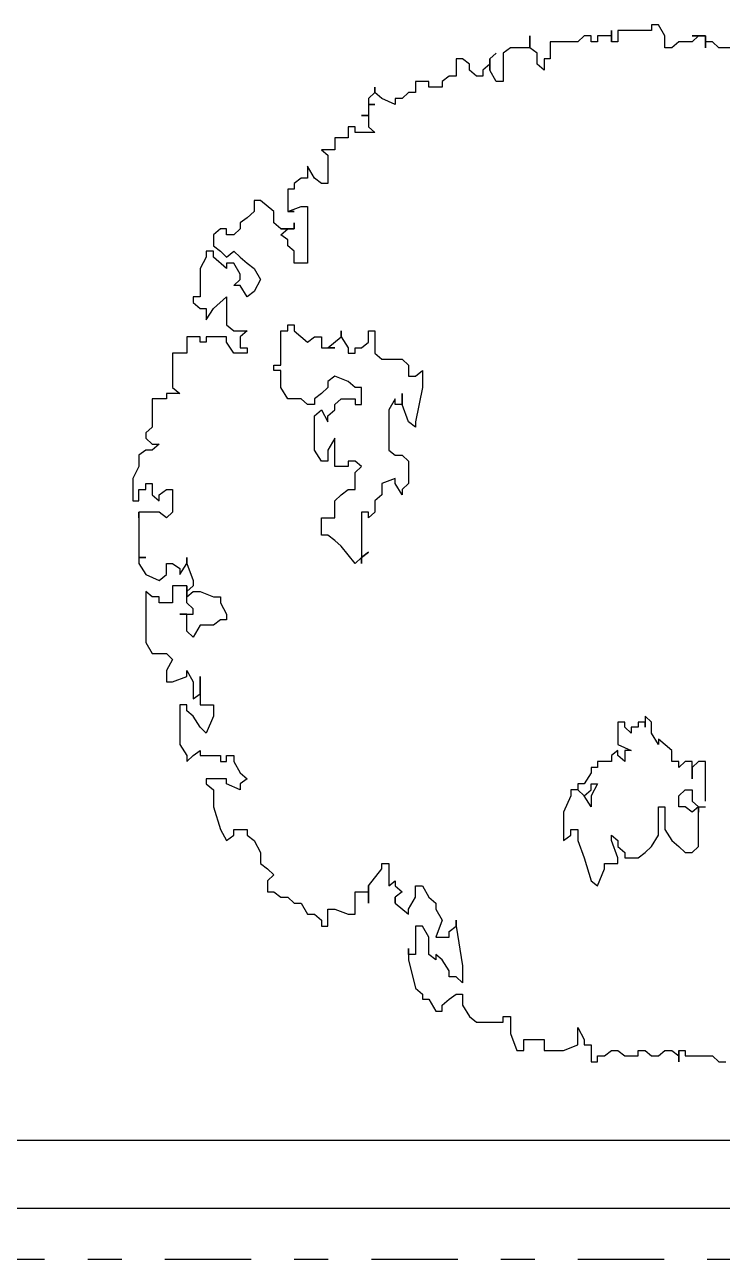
# Model space of a CAD drawing. Extents: x -30 to 1202, y 231 to 898.
# Drawn here: x 121.745 to 123.799, y 268.582 to 272.215 of the extents above; entities that cross this region are included whole.
import ezdxf

# ---------------------------------------------------------------- set-up
doc = ezdxf.new("R2010")
doc.units = 0
doc.header["$LTSCALE"] = 0.04
doc.linetypes.add('DASHDOT2', pattern=[12.7, 6.35, -3.175, 0, -3.175])
doc.layers.get('0').update_dxf_attribs({"linetype": 'CONTINUOUS'})
for name, color, linetype in [('CONTORXXNP----00', 255, 'CONTINUOUS'), ('LIMITES', 2, 'DASHDOT2'), ('PISO', 1, 'CONTINUOUS'), ('VISTA', 2, 'CONTINUOUS')]:
    doc.layers.add(name, color=color, linetype=linetype)
doc.styles.get("Standard").update_dxf_attribs({"font": 'romans.shx'})

# ---------------------------------------------------------------- blocks, each defined once
blk = doc.blocks.new('ARB3')
at = {"color": 0}
for p, q in [((-0.4754, 0.0676), (-0.4754, 0.0546)), ((0.5193, 0.0546), (0.5193, 0.0615)), ((-0.4754, 0.0546), (-0.4812, 0.0484)), ((0.5135, 0.0484), (0.5193, 0.0546)), ((-0.4754, 0.0415), (-0.487, 0.0415)), ((-0.487, 0.0415), (-0.487, 0.0284)), ((-0.4812, 0.0484), (-0.4812, 0.0415)), ((-0.4812, 0.0415), (-0.4754, 0.0415)), ((0.2635, 0.0415), (0.2248, 0.0415)), ((0.2248, 0.0415), (0.2248, 0.0346)), ((0.2693, 0.0346), (0.2693, 0.0415)), ((0.5135, 0.0215), (0.5135, 0.0484)), ((-0.487, 0.0284), (-0.487, 0.0346)), ((-0.487, 0.0346), (-0.4812, 0.0284)), ((-0.4812, 0.0284), (-0.4812, 0.0153)), ((0.2248, 0.0346), (0.2306, 0.0284)), ((0.2416, 0.0284), (0.2248, 0.0284)), ((0.2248, 0.0284), (0.2248, 0.0215)), ((0.2306, 0.0284), (0.2416, 0.0284)), ((0.2525, 0.0215), (0.2525, 0.0284)), ((0.2525, 0.0284), (0.2635, 0.0284)), ((0.2635, 0.0284), (0.2693, 0.0346)), ((0.3081, 0.0346), (0.2693, 0.0346)), ((0.2693, 0.0346), (0.2745, 0.0284)), ((0.2693, 0.0346), (0.2745, 0.0346)), ((0.2745, 0.0346), (0.2693, 0.0346)), ((0.2745, 0.0284), (0.2693, 0.0215)), ((0.3139, 0.0284), (0.3081, 0.0346)), ((0.3139, 0.0215), (0.3139, 0.0284)), ((-0.4812, 0.0153), (-0.4754, 0.0084)), ((0.2248, 0.0215), (0.2306, 0.0153)), ((0.2306, 0.0153), (0.2248, 0.0153)), ((0.2248, 0.0153), (0.2248, 0.0084)), ((0.2584, 0.0153), (0.2525, 0.0215)), ((0.2693, 0.0153), (0.2584, 0.0153)), ((0.2693, 0.0215), (0.2693, 0.0153)), ((0.3023, 0.0084), (0.3081, 0.0153)), ((0.3081, 0.0153), (0.3139, 0.0215)), ((0.5083, 0.0153), (0.5083, 0.0215)), ((0.5083, 0.0215), (0.5135, 0.0215)), ((0.5083, 0.0084), (0.5135, 0.0153)), ((0.5193, 0.0153), (0.5083, 0.0153)), ((0.5135, 0.0153), (0.5193, 0.0153)), ((-0.487, 0.0015), (-0.498, -0.0047)), ((-0.4754, 0.0015), (-0.487, 0.0015)), ((-0.4754, 0.0084), (-0.4754, 0.0015)), ((0.2138, 0.0084), (0.2028, -0.0047)), ((0.2248, 0.0084), (0.2138, 0.0084)), ((0.2693, -0.0047), (0.2693, 0.0015)), ((0.2693, 0.0015), (0.2913, 0.0015)), ((0.2913, 0.0015), (0.3023, 0.0084)), ((0.5083, 0.0015), (0.5083, 0.0084)), ((0.5135, -0.0047), (0.5083, 0.0015)), ((0.186, -0.0116), (0.1802, -0.0177)), ((0.197, -0.0116), (0.186, -0.0116)), ((0.208, -0.0047), (0.197, -0.0116)), ((0.2028, -0.0047), (0.208, -0.0047)), ((0.2971, -0.0047), (0.2693, -0.0047)), ((0.3081, -0.0116), (0.2971, -0.0047)), ((0.3139, -0.0177), (0.3081, -0.0116)), ((0.5083, -0.0177), (0.5135, -0.0116)), ((0.5135, -0.0116), (0.5135, -0.0047)), ((0.1802, -0.0177), (0.1912, -0.0177)), ((0.1912, -0.0177), (0.186, -0.0177)), ((0.186, -0.0177), (0.186, -0.0247)), ((0.3191, -0.0247), (0.3139, -0.0177)), ((0.5083, -0.0247), (0.5083, -0.0177)), ((0.186, -0.0247), (0.1912, -0.0247)), ((0.1912, -0.0247), (0.1912, -0.0316)), ((0.1912, -0.0316), (0.197, -0.0316)), ((0.197, -0.0316), (0.1912, -0.0377)), ((0.208, -0.0446), (0.2138, -0.0316)), ((0.2138, -0.0316), (0.2138, -0.0377)), ((0.3191, -0.0377), (0.3191, -0.0247)), ((0.5135, -0.0247), (0.5083, -0.0247)), ((0.5135, -0.0377), (0.5135, -0.0247)), ((-0.4922, -0.0446), (-0.4812, -0.0446)), ((-0.4812, -0.0446), (-0.4812, -0.0508)), ((0.1912, -0.0377), (0.186, -0.0377)), ((0.186, -0.0377), (0.186, -0.0446)), ((0.186, -0.0446), (0.208, -0.0446)), ((0.2138, -0.0377), (0.2248, -0.0377)), ((0.219, -0.0446), (0.2138, -0.0446)), ((0.2138, -0.0446), (0.219, -0.0508)), ((0.2248, -0.0377), (0.219, -0.0446)), ((0.2971, -0.0508), (0.3023, -0.0446)), ((0.3191, -0.0446), (0.3023, -0.0508)), ((0.3023, -0.0446), (0.3081, -0.0446)), ((0.3081, -0.0446), (0.3139, -0.0377)), ((0.3139, -0.0377), (0.3191, -0.0377)), ((0.3249, -0.0446), (0.3191, -0.0446)), ((0.3249, -0.0577), (0.3249, -0.0446)), ((0.5083, -0.0446), (0.5135, -0.0377)), ((0.5083, -0.0508), (0.5083, -0.0446)), ((-0.4812, -0.0508), (-0.4922, -0.0508)), ((-0.4922, -0.0508), (-0.487, -0.0508)), ((-0.487, -0.0508), (-0.487, -0.0646)), ((0.219, -0.0508), (0.2248, -0.0508)), ((0.2248, -0.0508), (0.2248, -0.0646)), ((0.3023, -0.0508), (0.2971, -0.0508)), ((0.3301, -0.0577), (0.3249, -0.0577)), ((0.3468, -0.0646), (0.3301, -0.0577)), ((0.5135, -0.0577), (0.5083, -0.0508)), ((0.5135, -0.0646), (0.5135, -0.0577)), ((-0.487, -0.0646), (-0.4812, -0.0646)), ((-0.4812, -0.0708), (-0.487, -0.0708)), ((-0.487, -0.0708), (-0.487, -0.0777)), ((-0.4812, -0.0646), (-0.4812, -0.0708)), ((0.2248, -0.0646), (0.2306, -0.0646)), ((0.2306, -0.0646), (0.2306, -0.0708)), ((0.2306, -0.0708), (0.2358, -0.0708)), ((0.2358, -0.0708), (0.2467, -0.0777)), ((0.2467, -0.0708), (0.2467, -0.0646)), ((0.2467, -0.0646), (0.2584, -0.0708)), ((0.2525, -0.0708), (0.2467, -0.0708)), ((0.2584, -0.0777), (0.2525, -0.0708)), ((0.2584, -0.0708), (0.2693, -0.0708)), ((0.2693, -0.0708), (0.2584, -0.0777)), ((0.3191, -0.0777), (0.3417, -0.0708)), ((0.3417, -0.0708), (0.3468, -0.0646)), ((0.5025, -0.0777), (0.5025, -0.0708)), ((0.5025, -0.0708), (0.5193, -0.0708)), ((0.5193, -0.0646), (0.5135, -0.0646)), ((0.5193, -0.0708), (0.5193, -0.0646)), ((-0.487, -0.0777), (-0.4812, -0.0839)), ((-0.4812, -0.0839), (-0.4812, -0.1108)), ((0.2467, -0.0777), (0.2467, -0.0839)), ((0.2467, -0.0839), (0.2525, -0.0839)), ((0.2525, -0.0839), (0.2584, -0.0777)), ((0.2584, -0.0777), (0.2525, -0.0839)), ((0.2525, -0.0839), (0.2525, -0.0908)), ((0.2913, -0.0908), (0.2913, -0.0839)), ((0.2913, -0.0839), (0.3023, -0.0839)), ((0.3023, -0.0839), (0.3191, -0.0777)), ((0.4857, -0.0839), (0.4973, -0.0777)), ((0.5025, -0.0839), (0.4857, -0.0839)), ((0.4973, -0.0777), (0.5025, -0.0777)), ((0.5083, -0.0977), (0.5025, -0.0839)), ((0.2525, -0.0908), (0.2584, -0.0908)), ((0.2584, -0.0908), (0.2745, -0.0977)), ((0.2971, -0.0908), (0.2913, -0.0908)), ((0.3023, -0.0977), (0.2971, -0.0908)), ((0.2745, -0.0977), (0.3023, -0.0977)), ((0.5083, -0.1169), (0.5083, -0.0977)), ((-0.4812, -0.1108), (-0.4644, -0.1108)), ((-0.4644, -0.1108), (-0.4644, -0.1169)), ((-0.4644, -0.1169), (-0.4534, -0.1169)), ((-0.4534, -0.1169), (-0.4592, -0.1238)), ((0.4973, -0.1369), (0.4973, -0.1169)), ((0.4973, -0.1169), (0.5083, -0.1169)), ((-0.4754, -0.1308), (-0.487, -0.1308)), ((-0.487, -0.1308), (-0.4754, -0.1308)), ((-0.4702, -0.1238), (-0.4754, -0.1308)), ((-0.4754, -0.1308), (-0.4754, -0.15)), ((-0.4592, -0.1238), (-0.4702, -0.1238)), ((0.4915, -0.15), (0.5083, -0.1438)), ((0.5083, -0.1369), (0.4973, -0.1369)), ((0.5083, -0.1438), (0.5083, -0.1369)), ((-0.4754, -0.15), (-0.4702, -0.1569)), ((-0.4702, -0.1569), (-0.4424, -0.1569)), ((-0.4424, -0.1569), (-0.4424, -0.1638)), ((0.4747, -0.1569), (0.4747, -0.15)), ((0.4747, -0.15), (0.4915, -0.15)), ((0.4805, -0.1569), (0.4747, -0.1569)), ((0.4805, -0.1831), (0.4805, -0.1569)), ((-0.4644, -0.17), (-0.4702, -0.1638)), ((-0.4702, -0.1638), (-0.4644, -0.17)), ((-0.4424, -0.1638), (-0.4534, -0.17)), ((-0.4534, -0.17), (-0.4644, -0.17)), ((-0.4644, -0.17), (-0.4592, -0.17)), ((-0.4592, -0.17), (-0.4534, -0.1769)), ((-0.4534, -0.1769), (-0.4476, -0.1769)), ((-0.4476, -0.1769), (-0.4476, -0.1831)), ((-0.4592, -0.19), (-0.4644, -0.1969)), ((-0.4534, -0.19), (-0.4592, -0.19)), ((-0.4476, -0.1831), (-0.4534, -0.19)), ((0.4638, -0.1969), (0.4747, -0.19)), ((0.4747, -0.19), (0.4805, -0.1831)), ((-0.4644, -0.1969), (-0.4644, -0.2031)), ((-0.4644, -0.2031), (-0.4476, -0.2031)), ((-0.4476, -0.2031), (-0.4476, -0.21)), ((0.3862, -0.2031), (0.3804, -0.2031)), ((0.3804, -0.2031), (0.3862, -0.2031)), ((0.3862, -0.2031), (0.425, -0.1969)), ((0.3914, -0.21), (0.3862, -0.2031)), ((0.425, -0.1969), (0.4418, -0.1969)), ((0.4418, -0.1969), (0.436, -0.2031)), ((0.436, -0.2031), (0.436, -0.21)), ((0.4528, -0.2031), (0.4528, -0.1969)), ((0.4528, -0.1969), (0.4638, -0.1969)), ((0.4579, -0.21), (0.4528, -0.2031)), ((-0.4476, -0.21), (-0.4424, -0.2169)), ((-0.4424, -0.2169), (-0.4366, -0.2169)), ((-0.4366, -0.2169), (-0.4366, -0.23)), ((0.3695, -0.223), (0.3804, -0.2169)), ((0.3804, -0.2169), (0.3972, -0.223)), ((0.3972, -0.21), (0.3914, -0.21)), ((0.3972, -0.223), (0.3972, -0.21)), ((0.4192, -0.2169), (0.414, -0.223)), ((0.4302, -0.21), (0.4192, -0.2169)), ((0.436, -0.21), (0.4302, -0.21)), ((0.4638, -0.2169), (0.4579, -0.21)), ((0.4696, -0.2169), (0.4638, -0.2169)), ((0.4696, -0.223), (0.4696, -0.2169)), ((-0.4366, -0.23), (-0.4424, -0.23)), ((-0.4424, -0.23), (-0.4424, -0.243)), ((0.3468, -0.2361), (0.3578, -0.23)), ((0.3578, -0.23), (0.3636, -0.223)), ((0.3636, -0.223), (0.3695, -0.223)), ((0.3972, -0.23), (0.3862, -0.2361)), ((0.414, -0.23), (0.3972, -0.23)), ((0.414, -0.223), (0.4192, -0.223)), ((0.4192, -0.223), (0.414, -0.23)), ((0.4579, -0.23), (0.4696, -0.223)), ((0.4579, -0.2361), (0.4579, -0.23)), ((-0.1531, -0.243), (-0.1589, -0.2361)), ((-0.1589, -0.2361), (-0.1421, -0.2361)), ((-0.1421, -0.2361), (-0.1085, -0.243)), ((0.3468, -0.243), (0.3468, -0.2361)), ((0.3862, -0.2361), (0.3862, -0.243)), ((0.447, -0.243), (0.4528, -0.2361)), ((0.4528, -0.2361), (0.4579, -0.2361)), ((-0.4424, -0.243), (-0.4315, -0.243)), ((-0.4315, -0.243), (-0.4315, -0.25)), ((-0.4315, -0.25), (-0.4256, -0.2561)), ((-0.1699, -0.2561), (-0.1641, -0.25)), ((-0.1641, -0.25), (-0.1531, -0.25)), ((-0.1531, -0.25), (-0.1531, -0.243)), ((-0.1085, -0.25), (-0.1253, -0.2561)), ((-0.1085, -0.243), (-0.1033, -0.243)), ((-0.1033, -0.243), (-0.1085, -0.25)), ((-0.0756, -0.2561), (-0.0698, -0.25)), ((-0.0698, -0.25), (-0.0478, -0.25)), ((-0.0478, -0.25), (-0.042, -0.2561)), ((0.3578, -0.243), (0.3468, -0.243)), ((0.3695, -0.25), (0.3578, -0.243)), ((0.3636, -0.263), (0.3746, -0.25)), ((0.3746, -0.25), (0.3695, -0.25)), ((0.3862, -0.243), (0.414, -0.243)), ((0.414, -0.25), (0.4082, -0.25)), ((0.4082, -0.25), (0.4192, -0.25)), ((0.414, -0.243), (0.414, -0.25)), ((0.4192, -0.25), (0.447, -0.243)), ((-0.4256, -0.2561), (-0.4256, -0.263)), ((-0.4256, -0.263), (-0.4198, -0.263)), ((-0.4198, -0.263), (-0.4256, -0.2761)), ((-0.1699, -0.2761), (-0.1699, -0.2561)), ((-0.1253, -0.2561), (-0.1363, -0.2561)), ((-0.1363, -0.2561), (-0.1253, -0.2561)), ((-0.1253, -0.263), (-0.1311, -0.263)), ((-0.1311, -0.263), (-0.1201, -0.2692)), ((-0.1253, -0.2561), (-0.1253, -0.263)), ((-0.0807, -0.2692), (-0.0756, -0.263)), ((-0.0756, -0.263), (-0.0756, -0.2561)), ((-0.0478, -0.263), (-0.053, -0.263)), ((-0.053, -0.263), (-0.0478, -0.2761)), ((-0.0368, -0.2561), (-0.0478, -0.263)), ((-0.042, -0.2561), (-0.0368, -0.2561)), ((0.3468, -0.2692), (0.3417, -0.263)), ((0.3417, -0.263), (0.3468, -0.263)), ((0.3468, -0.263), (0.3527, -0.2561)), ((0.3527, -0.2561), (0.3578, -0.263)), ((0.3578, -0.263), (0.3636, -0.263)), ((0.3636, -0.263), (0.3578, -0.263)), ((0.3578, -0.263), (0.3636, -0.263)), ((-0.4256, -0.2761), (-0.4315, -0.283)), ((-0.1757, -0.283), (-0.1699, -0.2761)), ((-0.1201, -0.2692), (-0.0807, -0.2692)), ((-0.0478, -0.2761), (-0.0368, -0.2761)), ((-0.0368, -0.2761), (-0.031, -0.283)), ((0.3249, -0.2761), (0.3249, -0.2692)), ((0.3249, -0.2692), (0.3468, -0.2692)), ((0.3301, -0.2761), (0.3249, -0.2761)), ((0.3468, -0.2892), (0.3301, -0.2761)), ((-0.4315, -0.283), (-0.4366, -0.283)), ((-0.4366, -0.283), (-0.4315, -0.283)), ((-0.4315, -0.283), (-0.4256, -0.2892)), ((-0.4256, -0.2892), (-0.4198, -0.2892)), ((-0.4198, -0.2892), (-0.4198, -0.283)), ((-0.4198, -0.283), (-0.4198, -0.2892)), ((-0.4198, -0.2892), (-0.4089, -0.2892)), ((-0.4089, -0.2892), (-0.4089, -0.2961)), ((-0.4089, -0.2961), (-0.4089, -0.2892)), ((-0.4089, -0.2892), (-0.3979, -0.2892)), ((-0.3979, -0.2892), (-0.3921, -0.283)), ((-0.3921, -0.283), (-0.3921, -0.3022)), ((-0.1976, -0.2892), (-0.1976, -0.283)), ((-0.1976, -0.283), (-0.1757, -0.283)), ((-0.1867, -0.2892), (-0.1976, -0.2892)), ((-0.1809, -0.2961), (-0.1867, -0.2892)), ((-0.031, -0.283), (-0.02, -0.283)), ((-0.02, -0.283), (-0.0142, -0.2892)), ((-0.0142, -0.2892), (-0.02, -0.2892)), ((-0.02, -0.2892), (-0.02, -0.2961)), ((0.0245, -0.2961), (0.0194, -0.2892)), ((0.0194, -0.2892), (0.0245, -0.2961)), ((0.3636, -0.2892), (0.3468, -0.2892)), ((0.3527, -0.3022), (0.3527, -0.2892)), ((0.3527, -0.2892), (0.3636, -0.2892)), ((-0.3921, -0.3022), (-0.3979, -0.3022)), ((-0.3979, -0.3022), (-0.3979, -0.3092)), ((-0.1809, -0.3022), (-0.1809, -0.2961)), ((-0.1757, -0.3022), (-0.1809, -0.3022)), ((-0.1757, -0.3092), (-0.1757, -0.3022)), ((-0.1421, -0.3022), (-0.1479, -0.3092)), ((-0.1253, -0.2961), (-0.1421, -0.2961)), ((-0.1421, -0.2961), (-0.1421, -0.3022)), ((-0.1311, -0.3161), (-0.1311, -0.3022)), ((-0.1311, -0.3022), (-0.1253, -0.3022)), ((-0.1253, -0.3022), (-0.1253, -0.2961)), ((-0.0646, -0.2961), (-0.0698, -0.3022)), ((-0.0698, -0.3022), (-0.0698, -0.3092)), ((-0.0588, -0.3022), (-0.0646, -0.2961)), ((-0.042, -0.3022), (-0.0588, -0.3022)), ((-0.042, -0.3092), (-0.042, -0.3022)), ((-0.02, -0.2961), (0.0304, -0.2961)), ((0.0304, -0.3022), (0.0136, -0.3161)), ((0.0304, -0.2961), (0.0245, -0.2961)), ((0.0245, -0.2961), (0.0304, -0.3022)), ((0.3746, -0.3022), (0.3527, -0.3022)), ((0.3746, -0.3092), (0.3746, -0.3022)), ((-0.3979, -0.3092), (-0.3869, -0.3092)), ((-0.3869, -0.3092), (-0.3869, -0.3222)), ((-0.1918, -0.3161), (-0.1809, -0.3092)), ((-0.1809, -0.3092), (-0.1757, -0.3092)), ((-0.1479, -0.3092), (-0.1531, -0.3222)), ((-0.0698, -0.3092), (-0.0646, -0.3092)), ((-0.0646, -0.3092), (-0.0646, -0.3222)), ((-0.0368, -0.3161), (-0.042, -0.3092)), ((0.3695, -0.3222), (0.3746, -0.3092)), ((-0.3869, -0.3222), (-0.3753, -0.3222)), ((-0.3753, -0.3222), (-0.3753, -0.3353)), ((-0.1918, -0.3161), (-0.1976, -0.3161)), ((-0.1976, -0.3161), (-0.1918, -0.3161)), ((-0.1809, -0.3292), (-0.1918, -0.3161)), ((-0.1809, -0.3353), (-0.1809, -0.3222)), ((-0.1809, -0.3222), (-0.1809, -0.3292)), ((-0.1809, -0.3292), (-0.1809, -0.3222)), ((-0.1809, -0.3222), (-0.1809, -0.3292)), ((-0.1531, -0.3222), (-0.1479, -0.3292)), ((-0.1253, -0.3222), (-0.1311, -0.3161)), ((-0.1201, -0.3222), (-0.1253, -0.3222)), ((-0.1143, -0.3292), (-0.1201, -0.3222)), ((-0.0646, -0.3222), (-0.0924, -0.3222)), ((-0.0924, -0.3222), (-0.0807, -0.3292)), ((-0.031, -0.3222), (-0.0368, -0.3161)), ((-0.0142, -0.3222), (-0.031, -0.3222)), ((-0.0142, -0.3353), (-0.0142, -0.3222)), ((0.0078, -0.3222), (0.0026, -0.3292)), ((0.0136, -0.3161), (0.0078, -0.3222)), ((0.3695, -0.3292), (0.3695, -0.3222)), ((-0.3753, -0.3353), (-0.3701, -0.3292)), ((-0.3701, -0.3292), (-0.3423, -0.3292)), ((-0.3423, -0.3353), (-0.3475, -0.3422)), ((-0.3423, -0.3292), (-0.3423, -0.3353)), ((-0.1918, -0.3422), (-0.1918, -0.3353)), ((-0.1918, -0.3353), (-0.1809, -0.3353)), ((-0.1479, -0.3292), (-0.1421, -0.3292)), ((-0.1421, -0.3292), (-0.1363, -0.3353)), ((-0.1363, -0.3353), (-0.1311, -0.3422)), ((-0.1201, -0.3353), (-0.1085, -0.3292)), ((-0.1143, -0.3422), (-0.1201, -0.3353)), ((-0.1085, -0.3292), (-0.1143, -0.3292)), ((-0.0807, -0.3292), (-0.0698, -0.3292)), ((-0.0698, -0.3353), (-0.0807, -0.3422)), ((-0.0698, -0.3292), (-0.0698, -0.3353)), ((0.0026, -0.3353), (-0.0142, -0.3353)), ((0.0026, -0.3292), (0.0026, -0.3353)), ((0.3862, -0.3292), (0.3695, -0.3292)), ((0.3746, -0.3422), (0.3804, -0.3353)), ((0.3804, -0.3353), (0.3862, -0.3353)), ((0.3862, -0.3353), (0.3862, -0.3292)), ((-0.3475, -0.3422), (-0.3591, -0.3492)), ((-0.3591, -0.3492), (-0.3475, -0.3492)), ((-0.3475, -0.3492), (-0.3475, -0.3553)), ((-0.3197, -0.3553), (-0.3197, -0.3492)), ((-0.3197, -0.3492), (-0.2642, -0.3492)), ((-0.2642, -0.3492), (-0.2642, -0.3622)), ((-0.1976, -0.3622), (-0.1867, -0.3492)), ((-0.1867, -0.3492), (-0.1918, -0.3422)), ((-0.1311, -0.3422), (-0.1253, -0.3422)), ((-0.1253, -0.3492), (-0.1311, -0.3553)), ((-0.1253, -0.3422), (-0.1253, -0.3492)), ((-0.0807, -0.3422), (-0.1143, -0.3422)), ((0.3636, -0.3553), (0.3746, -0.3492)), ((0.3746, -0.3492), (0.3746, -0.3422)), ((-0.3475, -0.3553), (-0.3423, -0.3622)), ((-0.3423, -0.3622), (-0.3365, -0.3622)), ((-0.3365, -0.3622), (-0.3365, -0.3684)), ((-0.3146, -0.3684), (-0.3197, -0.3553)), ((-0.3146, -0.3684), (-0.3146, -0.3622)), ((-0.3146, -0.3622), (-0.3146, -0.3684)), ((-0.2978, -0.3622), (-0.3036, -0.3622)), ((-0.3036, -0.3622), (-0.2978, -0.3622)), ((-0.2978, -0.3684), (-0.2978, -0.3622)), ((-0.2978, -0.3622), (-0.2978, -0.3753)), ((-0.2758, -0.3622), (-0.281, -0.3684)), ((-0.2642, -0.3622), (-0.2758, -0.3622)), ((-0.2035, -0.3684), (-0.2035, -0.3622)), ((-0.2035, -0.3622), (-0.1976, -0.3622)), ((-0.1311, -0.3553), (-0.1311, -0.3684)), ((0.3578, -0.3684), (0.3636, -0.3622)), ((0.3636, -0.3622), (0.3636, -0.3553)), ((-0.3365, -0.3684), (-0.3146, -0.3684)), ((-0.2978, -0.3753), (-0.3036, -0.3822)), ((-0.2919, -0.3753), (-0.2978, -0.3684)), ((-0.2868, -0.3684), (-0.2919, -0.3753)), ((-0.281, -0.3684), (-0.2868, -0.3684)), ((-0.1976, -0.3684), (-0.2035, -0.3684)), ((-0.1976, -0.3753), (-0.1976, -0.3684)), ((-0.1641, -0.3753), (-0.1976, -0.3753)), ((-0.1641, -0.3822), (-0.1641, -0.3753)), ((-0.1421, -0.3753), (-0.1589, -0.3753)), ((-0.1589, -0.3753), (-0.1589, -0.3822)), ((-0.1311, -0.3684), (-0.1421, -0.3753)), ((0.3527, -0.3822), (0.3578, -0.3753)), ((0.3578, -0.3753), (0.3578, -0.3684)), ((-0.3146, -0.3822), (-0.3255, -0.3953)), ((-0.3036, -0.3822), (-0.3146, -0.3822)), ((-0.1589, -0.3822), (-0.1641, -0.3822)), ((0.3301, -0.3884), (0.3359, -0.3822)), ((0.3359, -0.3822), (0.3417, -0.3884)), ((0.3527, -0.3884), (0.3527, -0.3822)), ((-0.3255, -0.3953), (-0.3255, -0.4014)), ((-0.259, -0.4014), (-0.248, -0.3953)), ((-0.248, -0.3953), (-0.2364, -0.4014)), ((0.3023, -0.4014), (0.3139, -0.3953)), ((0.3139, -0.3953), (0.3249, -0.3953)), ((0.3249, -0.3953), (0.3301, -0.3884)), ((0.3417, -0.3884), (0.3527, -0.3884)), ((-0.3255, -0.4014), (-0.3146, -0.4014)), ((-0.3146, -0.4014), (-0.3087, -0.4084)), ((-0.3087, -0.4084), (-0.3036, -0.4153)), ((-0.27, -0.4153), (-0.2642, -0.4084)), ((-0.2642, -0.4084), (-0.259, -0.4014)), ((-0.2312, -0.4084), (-0.2422, -0.4153)), ((-0.2364, -0.4014), (-0.2312, -0.4084)), ((-0.1976, -0.4214), (-0.1976, -0.4084)), ((-0.1976, -0.4084), (-0.1918, -0.4153)), ((-0.1809, -0.4153), (-0.1809, -0.4084)), ((-0.1809, -0.4084), (-0.1757, -0.4084)), ((-0.1757, -0.4084), (-0.1757, -0.4214)), ((0.2358, -0.4153), (0.2416, -0.4084)), ((0.2416, -0.4084), (0.2467, -0.4153)), ((0.2913, -0.4214), (0.2913, -0.4084)), ((0.2913, -0.4084), (0.2971, -0.4084)), ((0.2971, -0.4084), (0.3023, -0.4014)), ((-0.3036, -0.4153), (-0.2978, -0.4153)), ((-0.2978, -0.4153), (-0.2919, -0.4214)), ((-0.2919, -0.4214), (-0.2919, -0.4284)), ((-0.2758, -0.4214), (-0.27, -0.4153)), ((-0.27, -0.4284), (-0.2758, -0.4214)), ((-0.2532, -0.4153), (-0.2642, -0.4214)), ((-0.2642, -0.4214), (-0.2642, -0.4284)), ((-0.248, -0.4153), (-0.2532, -0.4153)), ((-0.2422, -0.4214), (-0.248, -0.4153)), ((-0.2422, -0.4153), (-0.2422, -0.4214)), ((-0.2035, -0.4284), (-0.1976, -0.4214)), ((-0.1918, -0.4153), (-0.1809, -0.4153)), ((-0.1757, -0.4214), (-0.1867, -0.4284)), ((0.219, -0.4284), (0.219, -0.4214)), ((0.219, -0.4214), (0.2248, -0.4214)), ((0.2248, -0.4214), (0.2358, -0.4153)), ((0.2467, -0.4153), (0.2525, -0.4153)), ((0.2525, -0.4153), (0.2467, -0.4284)), ((0.2971, -0.4214), (0.2913, -0.4214)), ((0.3023, -0.4284), (0.2971, -0.4214)), ((-0.2919, -0.4284), (-0.2978, -0.4284)), ((-0.2978, -0.4284), (-0.2978, -0.4345)), ((-0.2978, -0.4345), (-0.2919, -0.4414)), ((-0.281, -0.4414), (-0.2758, -0.4345)), ((-0.2758, -0.4345), (-0.27, -0.4284)), ((-0.259, -0.4284), (-0.27, -0.4414)), ((-0.2642, -0.4284), (-0.259, -0.4284)), ((-0.2196, -0.4414), (-0.2312, -0.4284)), ((-0.2312, -0.4284), (-0.2035, -0.4284)), ((-0.1867, -0.4284), (-0.1918, -0.4284)), ((-0.1918, -0.4284), (-0.1918, -0.4484)), ((0.0633, -0.4414), (0.0633, -0.4345)), ((0.0633, -0.4345), (0.0691, -0.4345)), ((0.0691, -0.4345), (0.0801, -0.4284)), ((0.0801, -0.4284), (0.0859, -0.4284)), ((0.0859, -0.4284), (0.0859, -0.4345)), ((0.0859, -0.4345), (0.0911, -0.4414)), ((0.2248, -0.4284), (0.219, -0.4284)), ((0.219, -0.4545), (0.219, -0.4345)), ((0.219, -0.4345), (0.2248, -0.4345)), ((0.2248, -0.4345), (0.2248, -0.4284)), ((0.2467, -0.4284), (0.2416, -0.4284)), ((0.2416, -0.4284), (0.2416, -0.4484)), ((0.2693, -0.4414), (0.2913, -0.4345)), ((0.2913, -0.4345), (0.3023, -0.4284)), ((-0.2919, -0.4414), (-0.281, -0.4414)), ((-0.27, -0.4414), (-0.2758, -0.4414)), ((-0.2758, -0.4414), (-0.2758, -0.4484)), ((-0.2086, -0.4484), (-0.2196, -0.4414)), ((0.0581, -0.4545), (0.0633, -0.4414)), ((0.0911, -0.4414), (0.0911, -0.4545)), ((0.1692, -0.4545), (0.1692, -0.4414)), ((0.1692, -0.4414), (0.1802, -0.4414)), ((0.1802, -0.4414), (0.197, -0.4484)), ((0.2467, -0.4484), (0.2525, -0.4414)), ((0.2525, -0.4414), (0.2693, -0.4414)), ((-0.2758, -0.4484), (-0.27, -0.4484)), ((-0.27, -0.4484), (-0.259, -0.4545)), ((-0.259, -0.4545), (-0.2312, -0.4545)), ((-0.2312, -0.4545), (-0.2312, -0.4614)), ((-0.2254, -0.4614), (-0.2196, -0.4545)), ((-0.2196, -0.4545), (-0.2196, -0.4484)), ((-0.2196, -0.4484), (-0.2086, -0.4484)), ((-0.1918, -0.4484), (-0.1867, -0.4484)), ((-0.1867, -0.4545), (-0.1918, -0.4545)), ((-0.1918, -0.4545), (-0.1918, -0.4676)), ((-0.1867, -0.4484), (-0.1867, -0.4545)), ((0.0581, -0.4614), (0.0581, -0.4545)), ((0.0911, -0.4545), (0.1027, -0.4614)), ((0.1582, -0.4545), (0.1415, -0.4545)), ((0.1415, -0.4545), (0.1692, -0.4545)), ((0.1634, -0.4614), (0.1582, -0.4545)), ((0.1912, -0.4545), (0.1802, -0.4614)), ((0.197, -0.4484), (0.1912, -0.4545)), ((0.219, -0.4614), (0.2138, -0.4545)), ((0.2138, -0.4545), (0.219, -0.4545)), ((0.2416, -0.4484), (0.2467, -0.4484)), ((-0.2312, -0.4614), (-0.2254, -0.4614)), ((-0.1918, -0.4676), (-0.1757, -0.4676)), ((-0.1757, -0.4676), (-0.1757, -0.4814)), ((0.0304, -0.4676), (0.0245, -0.4676)), ((0.0245, -0.4676), (0.0304, -0.4676)), ((0.0304, -0.4676), (0.0472, -0.4614)), ((0.0413, -0.4745), (0.0304, -0.4676)), ((0.0472, -0.4614), (0.0523, -0.4614)), ((0.0523, -0.4614), (0.0581, -0.4676)), ((0.0691, -0.4676), (0.0523, -0.4676)), ((0.0523, -0.4676), (0.0523, -0.4814)), ((0.0633, -0.4676), (0.0581, -0.4614)), ((0.0581, -0.4676), (0.0633, -0.4676)), ((0.0749, -0.4614), (0.0691, -0.4676)), ((0.0801, -0.4614), (0.0749, -0.4614)), ((0.0801, -0.4745), (0.0801, -0.4614)), ((0.0969, -0.4676), (0.0801, -0.4676)), ((0.0801, -0.4676), (0.0801, -0.4745)), ((0.1027, -0.4614), (0.0969, -0.4676)), ((0.1356, -0.4676), (0.1466, -0.4614)), ((0.1415, -0.4676), (0.1356, -0.4676)), ((0.1466, -0.4814), (0.1415, -0.4676)), ((0.1466, -0.4614), (0.1634, -0.4614)), ((0.175, -0.4676), (0.1692, -0.4676)), ((0.1692, -0.4676), (0.1692, -0.4745)), ((0.1802, -0.4614), (0.175, -0.4676)), ((0.208, -0.4745), (0.219, -0.4676)), ((0.2248, -0.4676), (0.219, -0.4614)), ((0.219, -0.4676), (0.2248, -0.4676)), ((-0.1757, -0.4814), (-0.1421, -0.4814)), ((-0.1421, -0.4814), (-0.1363, -0.4745)), ((-0.1363, -0.4745), (-0.1363, -0.4876)), ((-0.042, -0.4876), (-0.042, -0.4814)), ((-0.042, -0.4814), (-0.02, -0.4814)), ((-0.02, -0.4814), (-0.0142, -0.4876)), ((0.0304, -0.4814), (0.0355, -0.4745)), ((0.0304, -0.4876), (0.0304, -0.4814)), ((0.0355, -0.4745), (0.0413, -0.4745)), ((0.0523, -0.4814), (0.0691, -0.4814)), ((0.0691, -0.4814), (0.0691, -0.4945)), ((0.1188, -0.4876), (0.1247, -0.4814)), ((0.1247, -0.4814), (0.1356, -0.4876)), ((0.1466, -0.4876), (0.1466, -0.4814)), ((0.1692, -0.4745), (0.208, -0.4745)), ((-0.1363, -0.4876), (-0.1311, -0.4876)), ((-0.1311, -0.4876), (-0.1311, -0.5014)), ((-0.0866, -0.5014), (-0.0866, -0.4945)), ((-0.0866, -0.4945), (-0.0807, -0.5014)), ((-0.0368, -0.4945), (-0.042, -0.4876)), ((-0.0368, -0.5014), (-0.031, -0.4945)), ((-0.031, -0.4945), (-0.0368, -0.4945)), ((-0.0142, -0.4876), (-0.02, -0.4945)), ((-0.02, -0.4945), (-0.02, -0.5145)), ((0.0413, -0.4876), (0.0304, -0.4876)), ((0.0472, -0.4945), (0.0413, -0.4876)), ((0.0413, -0.5076), (0.0472, -0.4945)), ((0.0691, -0.4945), (0.0633, -0.4945)), ((0.0633, -0.4945), (0.0633, -0.5014)), ((0.1188, -0.5014), (0.1188, -0.4876)), ((0.1356, -0.4876), (0.1466, -0.4876)), ((-0.1311, -0.5014), (-0.1033, -0.5014)), ((-0.1033, -0.5014), (-0.0975, -0.5076)), ((-0.0975, -0.5076), (-0.0924, -0.5076)), ((-0.0924, -0.5076), (-0.0866, -0.5014)), ((-0.0807, -0.5014), (-0.0807, -0.5076)), ((-0.0807, -0.5076), (-0.0756, -0.5145)), ((-0.0478, -0.5076), (-0.0478, -0.5014)), ((-0.0478, -0.5014), (-0.0368, -0.5014)), ((-0.042, -0.5076), (-0.0478, -0.5076)), ((-0.042, -0.5145), (-0.042, -0.5076)), ((0.0245, -0.5145), (0.0245, -0.5076)), ((0.0245, -0.5076), (0.0245, -0.5145)), ((0.0304, -0.5145), (0.0413, -0.5076)), ((0.0633, -0.5014), (0.0581, -0.5076)), ((0.0581, -0.5076), (0.1079, -0.5076)), ((0.1079, -0.5076), (0.1188, -0.5014)), ((-0.0756, -0.5145), (-0.0646, -0.5145)), ((-0.0646, -0.5145), (-0.053, -0.5206)), ((-0.053, -0.5206), (-0.031, -0.5206)), ((-0.031, -0.5145), (-0.042, -0.5145)), ((-0.031, -0.5206), (-0.031, -0.5145)), ((-0.02, -0.5145), (-0.0142, -0.5145)), ((-0.0142, -0.5145), (-0.02, -0.5145)), ((-0.02, -0.5145), (0.0245, -0.5145)), ((0.0245, -0.5145), (0.0304, -0.5145))]:
    blk.add_line(p, q, dxfattribs=at)
for p, q in [((-0.498, -0.0047), (-0.498, -0.0116)), ((-0.498, -0.0116), (-0.4922, -0.0116)), ((-0.4922, -0.0116), (-0.4922, -0.0446))]:
    blk.add_line(p, q)
at = {"layer": 'CONTORXXNP----00'}
for p, q in [((-0.4754, 0.0676), (-0.4754, 0.0546)), ((0.5193, 0.0546), (0.5193, 0.0615)), ((-0.4754, 0.0546), (-0.4812, 0.0484)), ((0.5135, 0.0484), (0.5193, 0.0546)), ((-0.487, 0.0415), (-0.4812, 0.0415)), ((-0.487, 0.0346), (-0.487, 0.0415)), ((-0.4812, 0.0484), (-0.4812, 0.0415)), ((0.5135, 0.0215), (0.5135, 0.0484)), ((-0.487, 0.0346), (-0.4812, 0.0284)), ((-0.4812, 0.0284), (-0.4812, 0.0153)), ((-0.4812, 0.0153), (-0.4754, 0.0084)), ((0.5083, 0.0215), (0.5135, 0.0215)), ((0.5083, 0.0153), (0.5083, 0.0215)), ((0.5083, 0.0153), (0.5135, 0.0153)), ((0.5083, 0.0084), (0.5135, 0.0153)), ((-0.487, 0.0015), (-0.498, -0.0047)), ((-0.4754, 0.0015), (-0.487, 0.0015)), ((-0.4754, 0.0084), (-0.4754, 0.0015)), ((0.5083, 0.0015), (0.5083, 0.0084)), ((0.5135, -0.0047), (0.5083, 0.0015)), ((-0.498, -0.0047), (-0.498, -0.0116)), ((-0.498, -0.0116), (-0.4922, -0.0116)), ((-0.4922, -0.0116), (-0.4922, -0.0446)), ((0.5083, -0.0177), (0.5135, -0.0116)), ((0.5135, -0.0116), (0.5135, -0.0047)), ((0.5083, -0.0247), (0.5083, -0.0177)), ((0.5135, -0.0247), (0.5083, -0.0247)), ((0.5135, -0.0377), (0.5135, -0.0247)), ((-0.4922, -0.0446), (-0.4812, -0.0446)), ((-0.4812, -0.0446), (-0.4812, -0.0508)), ((0.5083, -0.0446), (0.5135, -0.0377)), ((0.5083, -0.0508), (0.5083, -0.0446)), ((-0.487, -0.0508), (-0.4812, -0.0508)), ((-0.487, -0.0508), (-0.487, -0.0646)), ((0.5135, -0.0577), (0.5083, -0.0508)), ((0.5135, -0.0646), (0.5135, -0.0577)), ((-0.487, -0.0646), (-0.4812, -0.0646)), ((-0.487, -0.0708), (-0.487, -0.0777)), ((-0.4812, -0.0708), (-0.487, -0.0708)), ((-0.4812, -0.0646), (-0.4812, -0.0708)), ((0.5025, -0.0708), (0.5193, -0.0708)), ((0.5025, -0.0777), (0.5025, -0.0708)), ((0.5193, -0.0646), (0.5135, -0.0646)), ((0.5193, -0.0708), (0.5193, -0.0646)), ((-0.487, -0.0777), (-0.4812, -0.0839)), ((-0.4812, -0.0839), (-0.4812, -0.1108)), ((0.4857, -0.0839), (0.4973, -0.0777)), ((0.5025, -0.0839), (0.4857, -0.0839)), ((0.4973, -0.0777), (0.5025, -0.0777)), ((0.5083, -0.0977), (0.5025, -0.0839)), ((0.5083, -0.1169), (0.5083, -0.0977)), ((-0.4812, -0.1108), (-0.4644, -0.1108)), ((-0.4644, -0.1108), (-0.4644, -0.1169)), ((-0.4644, -0.1169), (-0.4534, -0.1169)), ((-0.4534, -0.1169), (-0.4592, -0.1238)), ((0.4973, -0.1169), (0.5083, -0.1169)), ((0.4973, -0.1369), (0.4973, -0.1169)), ((-0.4702, -0.1238), (-0.4754, -0.1308)), ((-0.4754, -0.1308), (-0.4754, -0.15)), ((-0.4592, -0.1238), (-0.4702, -0.1238)), ((0.4915, -0.15), (0.5083, -0.1438)), ((0.5083, -0.1369), (0.4973, -0.1369)), ((0.5083, -0.1438), (0.5083, -0.1369)), ((-0.4754, -0.15), (-0.4702, -0.1569)), ((-0.4702, -0.1569), (-0.4424, -0.1569)), ((-0.4424, -0.1569), (-0.4424, -0.1638)), ((0.4747, -0.15), (0.4915, -0.15)), ((0.4747, -0.1569), (0.4747, -0.15)), ((0.4805, -0.1569), (0.4747, -0.1569)), ((0.4805, -0.1831), (0.4805, -0.1569)), ((-0.4424, -0.1638), (-0.4534, -0.17)), ((-0.4592, -0.17), (-0.4534, -0.17)), ((-0.4592, -0.17), (-0.4534, -0.1769)), ((-0.4534, -0.1769), (-0.4476, -0.1769)), ((-0.4476, -0.1769), (-0.4476, -0.1831)), ((-0.4592, -0.19), (-0.4644, -0.1969)), ((-0.4534, -0.19), (-0.4592, -0.19)), ((-0.4476, -0.1831), (-0.4534, -0.19)), ((0.4638, -0.1969), (0.4747, -0.19)), ((0.4747, -0.19), (0.4805, -0.1831)), ((-0.4644, -0.1969), (-0.4644, -0.2031)), ((-0.4644, -0.2031), (-0.4476, -0.2031)), ((-0.4476, -0.2031), (-0.4476, -0.21)), ((0.3862, -0.2031), (0.425, -0.1969)), ((0.3914, -0.21), (0.3862, -0.2031)), ((0.425, -0.1969), (0.4418, -0.1969)), ((0.4418, -0.1969), (0.436, -0.2031)), ((0.436, -0.2031), (0.436, -0.21)), ((0.4528, -0.1969), (0.4638, -0.1969)), ((0.4528, -0.2031), (0.4528, -0.1969)), ((0.4579, -0.21), (0.4528, -0.2031)), ((-0.4476, -0.21), (-0.4424, -0.2169)), ((-0.4424, -0.2169), (-0.4366, -0.2169)), ((-0.4366, -0.2169), (-0.4366, -0.23)), ((0.3695, -0.223), (0.3804, -0.2169)), ((0.3804, -0.2169), (0.3972, -0.223)), ((0.3972, -0.21), (0.3914, -0.21)), ((0.3972, -0.223), (0.3972, -0.21)), ((0.4192, -0.2169), (0.414, -0.223)), ((0.4302, -0.21), (0.4192, -0.2169)), ((0.436, -0.21), (0.4302, -0.21)), ((0.4638, -0.2169), (0.4579, -0.21)), ((0.4696, -0.2169), (0.4638, -0.2169)), ((0.4696, -0.223), (0.4696, -0.2169)), ((-0.4424, -0.23), (-0.4424, -0.243)), ((-0.4366, -0.23), (-0.4424, -0.23)), ((0.3468, -0.2361), (0.3578, -0.23)), ((0.3578, -0.23), (0.3636, -0.223)), ((0.3636, -0.223), (0.3695, -0.223)), ((0.3972, -0.23), (0.3862, -0.2361)), ((0.414, -0.23), (0.3972, -0.23)), ((0.4192, -0.223), (0.414, -0.23)), ((0.414, -0.223), (0.4192, -0.223)), ((0.4579, -0.23), (0.4696, -0.223)), ((0.4579, -0.2361), (0.4579, -0.23)), ((0.3468, -0.243), (0.3468, -0.2361)), ((0.3862, -0.2361), (0.3862, -0.243)), ((0.447, -0.243), (0.4528, -0.2361)), ((0.4528, -0.2361), (0.4579, -0.2361)), ((-0.4424, -0.243), (-0.4315, -0.243)), ((-0.4315, -0.243), (-0.4315, -0.25)), ((-0.4315, -0.25), (-0.4256, -0.2561)), ((0.3578, -0.243), (0.3468, -0.243)), ((0.3695, -0.25), (0.3578, -0.243)), ((0.3636, -0.263), (0.3746, -0.25)), ((0.3746, -0.25), (0.3695, -0.25)), ((0.3862, -0.243), (0.414, -0.243)), ((0.414, -0.243), (0.414, -0.25)), ((0.414, -0.25), (0.4192, -0.25)), ((0.4192, -0.25), (0.447, -0.243)), ((-0.4256, -0.2561), (-0.4256, -0.263)), ((-0.4198, -0.263), (-0.4256, -0.2761)), ((-0.4256, -0.263), (-0.4198, -0.263)), ((0.3417, -0.263), (0.3468, -0.263)), ((0.3468, -0.2692), (0.3417, -0.263)), ((0.3468, -0.263), (0.3527, -0.2561)), ((0.3527, -0.2561), (0.3578, -0.263)), ((0.3578, -0.263), (0.3636, -0.263)), ((0.3636, -0.263), (0.3578, -0.263)), ((0.3578, -0.263), (0.3636, -0.263)), ((-0.4256, -0.2761), (-0.4315, -0.283)), ((0.3249, -0.2692), (0.3468, -0.2692)), ((0.3249, -0.2761), (0.3249, -0.2692)), ((0.3301, -0.2761), (0.3249, -0.2761)), ((0.3468, -0.2892), (0.3301, -0.2761)), ((-0.4315, -0.283), (-0.4256, -0.2892)), ((-0.4256, -0.2892), (-0.4198, -0.2892)), ((-0.4198, -0.2892), (-0.4089, -0.2892)), ((-0.4089, -0.2892), (-0.3979, -0.2892)), ((-0.3979, -0.2892), (-0.3921, -0.283)), ((-0.3921, -0.283), (-0.3921, -0.3022)), ((0.3468, -0.2892), (0.3527, -0.2892)), ((0.3527, -0.3022), (0.3527, -0.2892)), ((-0.3979, -0.3022), (-0.3979, -0.3092)), ((-0.3921, -0.3022), (-0.3979, -0.3022)), ((0.3746, -0.3022), (0.3527, -0.3022)), ((0.3746, -0.3092), (0.3746, -0.3022)), ((-0.3979, -0.3092), (-0.3869, -0.3092)), ((-0.3869, -0.3092), (-0.3869, -0.3222)), ((0.3695, -0.3222), (0.3746, -0.3092)), ((-0.3869, -0.3222), (-0.3753, -0.3222)), ((-0.3753, -0.3222), (-0.3753, -0.3353)), ((0.3695, -0.3292), (0.3695, -0.3222)), ((-0.3753, -0.3353), (-0.3701, -0.3292)), ((-0.3701, -0.3292), (-0.3423, -0.3292)), ((-0.3423, -0.3353), (-0.3475, -0.3422)), ((-0.3423, -0.3292), (-0.3423, -0.3353)), ((0.3862, -0.3292), (0.3695, -0.3292)), ((0.3746, -0.3422), (0.3804, -0.3353)), ((0.3804, -0.3353), (0.3862, -0.3353)), ((0.3862, -0.3353), (0.3862, -0.3292)), ((-0.3475, -0.3422), (-0.3591, -0.3492)), ((-0.3591, -0.3492), (-0.3475, -0.3492)), ((-0.3475, -0.3492), (-0.3475, -0.3553)), ((-0.3197, -0.3492), (-0.2642, -0.3492)), ((-0.3197, -0.3553), (-0.3197, -0.3492)), ((-0.2642, -0.3492), (-0.2642, -0.3622)), ((0.3636, -0.3553), (0.3746, -0.3492)), ((0.3746, -0.3492), (0.3746, -0.3422)), ((-0.3475, -0.3553), (-0.3423, -0.3622)), ((-0.3423, -0.3622), (-0.3365, -0.3622)), ((-0.3365, -0.3622), (-0.3365, -0.3684)), ((-0.3146, -0.3684), (-0.3197, -0.3553)), ((-0.2758, -0.3622), (-0.281, -0.3684)), ((-0.2642, -0.3622), (-0.2758, -0.3622)), ((0.3578, -0.3684), (0.3636, -0.3622)), ((0.3636, -0.3622), (0.3636, -0.3553)), ((-0.3365, -0.3684), (-0.3146, -0.3684)), ((-0.2978, -0.3753), (-0.3036, -0.3822)), ((-0.2978, -0.3753), (-0.2978, -0.3684)), ((-0.2919, -0.3753), (-0.2978, -0.3684)), ((-0.2868, -0.3684), (-0.2919, -0.3753)), ((-0.281, -0.3684), (-0.2868, -0.3684)), ((0.3527, -0.3822), (0.3578, -0.3753)), ((0.3578, -0.3753), (0.3578, -0.3684)), ((-0.3146, -0.3822), (-0.3255, -0.3953)), ((-0.3036, -0.3822), (-0.3146, -0.3822)), ((0.3301, -0.3884), (0.3359, -0.3822)), ((0.3359, -0.3822), (0.3417, -0.3884)), ((0.3527, -0.3884), (0.3527, -0.3822)), ((-0.3255, -0.3953), (-0.3255, -0.4014)), ((-0.259, -0.4014), (-0.248, -0.3953)), ((-0.248, -0.3953), (-0.2364, -0.4014)), ((0.3023, -0.4014), (0.3139, -0.3953)), ((0.3139, -0.3953), (0.3249, -0.3953)), ((0.3249, -0.3953), (0.3301, -0.3884)), ((0.3417, -0.3884), (0.3527, -0.3884)), ((-0.3255, -0.4014), (-0.3146, -0.4014)), ((-0.3146, -0.4014), (-0.3087, -0.4084)), ((-0.3087, -0.4084), (-0.3036, -0.4153)), ((-0.27, -0.4153), (-0.2642, -0.4084)), ((-0.2642, -0.4084), (-0.259, -0.4014)), ((-0.2312, -0.4084), (-0.2422, -0.4153)), ((-0.2364, -0.4014), (-0.2312, -0.4084)), ((-0.1976, -0.4084), (-0.1918, -0.4153)), ((-0.1976, -0.4214), (-0.1976, -0.4084)), ((-0.1809, -0.4084), (-0.1757, -0.4084)), ((-0.1809, -0.4153), (-0.1809, -0.4084)), ((-0.1757, -0.4084), (-0.1757, -0.4214)), ((0.2358, -0.4153), (0.2416, -0.4084)), ((0.2416, -0.4084), (0.2467, -0.4153)), ((0.2913, -0.4084), (0.2971, -0.4084)), ((0.2913, -0.4214), (0.2913, -0.4084)), ((0.2971, -0.4084), (0.3023, -0.4014)), ((-0.3036, -0.4153), (-0.2978, -0.4153)), ((-0.2978, -0.4153), (-0.2919, -0.4214)), ((-0.2919, -0.4214), (-0.2919, -0.4284)), ((-0.2758, -0.4214), (-0.27, -0.4153)), ((-0.27, -0.4284), (-0.2758, -0.4214)), ((-0.2532, -0.4153), (-0.2642, -0.4214)), ((-0.2642, -0.4214), (-0.2642, -0.4284)), ((-0.248, -0.4153), (-0.2532, -0.4153)), ((-0.2422, -0.4214), (-0.248, -0.4153)), ((-0.2422, -0.4153), (-0.2422, -0.4214)), ((-0.2035, -0.4284), (-0.1976, -0.4214)), ((-0.1918, -0.4153), (-0.1809, -0.4153)), ((-0.1757, -0.4214), (-0.1867, -0.4284)), ((0.219, -0.4214), (0.2248, -0.4214)), ((0.219, -0.4284), (0.219, -0.4214)), ((0.2248, -0.4214), (0.2358, -0.4153)), ((0.2525, -0.4153), (0.2467, -0.4284)), ((0.2467, -0.4153), (0.2525, -0.4153)), ((0.2971, -0.4214), (0.2913, -0.4214)), ((0.3023, -0.4284), (0.2971, -0.4214)), ((-0.2978, -0.4284), (-0.2978, -0.4345)), ((-0.2919, -0.4284), (-0.2978, -0.4284)), ((-0.2978, -0.4345), (-0.2919, -0.4414)), ((-0.281, -0.4414), (-0.2758, -0.4345)), ((-0.2758, -0.4345), (-0.27, -0.4284)), ((-0.259, -0.4284), (-0.27, -0.4414)), ((-0.2642, -0.4284), (-0.259, -0.4284)), ((-0.2312, -0.4284), (-0.2035, -0.4284)), ((-0.2196, -0.4414), (-0.2312, -0.4284)), ((-0.1918, -0.4284), (-0.1918, -0.4484)), ((-0.1867, -0.4284), (-0.1918, -0.4284)), ((0.2248, -0.4284), (0.219, -0.4284)), ((0.219, -0.4345), (0.2248, -0.4345)), ((0.219, -0.4545), (0.219, -0.4345)), ((0.2248, -0.4345), (0.2248, -0.4284)), ((0.2416, -0.4284), (0.2416, -0.4484)), ((0.2467, -0.4284), (0.2416, -0.4284)), ((0.2693, -0.4414), (0.2913, -0.4345)), ((0.2913, -0.4345), (0.3023, -0.4284)), ((-0.2919, -0.4414), (-0.281, -0.4414)), ((-0.2758, -0.4414), (-0.2758, -0.4484)), ((-0.27, -0.4414), (-0.2758, -0.4414)), ((-0.2086, -0.4484), (-0.2196, -0.4414)), ((0.1692, -0.4414), (0.1802, -0.4414)), ((0.1692, -0.4545), (0.1692, -0.4414)), ((0.1802, -0.4414), (0.197, -0.4484)), ((0.2467, -0.4484), (0.2525, -0.4414)), ((0.2525, -0.4414), (0.2693, -0.4414)), ((-0.2758, -0.4484), (-0.27, -0.4484)), ((-0.27, -0.4484), (-0.259, -0.4545)), ((-0.259, -0.4545), (-0.2312, -0.4545)), ((-0.2312, -0.4545), (-0.2312, -0.4614)), ((-0.2254, -0.4614), (-0.2196, -0.4545)), ((-0.2196, -0.4484), (-0.2086, -0.4484)), ((-0.2196, -0.4545), (-0.2196, -0.4484)), ((-0.1918, -0.4484), (-0.1867, -0.4484)), ((-0.1918, -0.4545), (-0.1918, -0.4676)), ((-0.1867, -0.4545), (-0.1918, -0.4545)), ((-0.1867, -0.4484), (-0.1867, -0.4545)), ((0.1582, -0.4545), (0.1692, -0.4545)), ((0.1634, -0.4614), (0.1582, -0.4545)), ((0.1912, -0.4545), (0.1802, -0.4614)), ((0.197, -0.4484), (0.1912, -0.4545)), ((0.2138, -0.4545), (0.219, -0.4545)), ((0.219, -0.4614), (0.2138, -0.4545)), ((0.2416, -0.4484), (0.2467, -0.4484)), ((-0.2312, -0.4614), (-0.2254, -0.4614)), ((-0.1918, -0.4676), (-0.1757, -0.4676)), ((-0.1757, -0.4676), (-0.1757, -0.4814)), ((0.0304, -0.4676), (0.0472, -0.4614)), ((0.0413, -0.4745), (0.0304, -0.4676)), ((0.0472, -0.4614), (0.0523, -0.4614)), ((0.0523, -0.4614), (0.0581, -0.4676)), ((0.0523, -0.4676), (0.0581, -0.4676)), ((0.0523, -0.4676), (0.0523, -0.4814)), ((0.1356, -0.4676), (0.1466, -0.4614)), ((0.1415, -0.4676), (0.1356, -0.4676)), ((0.1466, -0.4814), (0.1415, -0.4676)), ((0.1466, -0.4614), (0.1634, -0.4614)), ((0.1692, -0.4676), (0.1692, -0.4745)), ((0.175, -0.4676), (0.1692, -0.4676)), ((0.1802, -0.4614), (0.175, -0.4676)), ((0.208, -0.4745), (0.219, -0.4676)), ((0.2248, -0.4676), (0.219, -0.4614)), ((0.219, -0.4676), (0.2248, -0.4676)), ((-0.1757, -0.4814), (-0.1421, -0.4814)), ((-0.1421, -0.4814), (-0.1363, -0.4745)), ((-0.1363, -0.4745), (-0.1363, -0.4876)), ((-0.042, -0.4814), (-0.02, -0.4814)), ((-0.042, -0.4876), (-0.042, -0.4814)), ((-0.02, -0.4814), (-0.0142, -0.4876)), ((0.0304, -0.4814), (0.0355, -0.4745)), ((0.0304, -0.4876), (0.0304, -0.4814)), ((0.0355, -0.4745), (0.0413, -0.4745)), ((0.0523, -0.4814), (0.0691, -0.4814)), ((0.0691, -0.4814), (0.0691, -0.4945)), ((0.1188, -0.4876), (0.1247, -0.4814)), ((0.1247, -0.4814), (0.1356, -0.4876)), ((0.1466, -0.4876), (0.1466, -0.4814)), ((0.1692, -0.4745), (0.208, -0.4745)), ((-0.1363, -0.4876), (-0.1311, -0.4876)), ((-0.1311, -0.4876), (-0.1311, -0.5014)), ((-0.0866, -0.4945), (-0.0807, -0.5014)), ((-0.0866, -0.5014), (-0.0866, -0.4945)), ((-0.0368, -0.4945), (-0.042, -0.4876)), ((-0.031, -0.4945), (-0.0368, -0.4945)), ((-0.0368, -0.5014), (-0.031, -0.4945)), ((-0.0142, -0.4876), (-0.02, -0.4945)), ((-0.02, -0.4945), (-0.02, -0.5145)), ((0.0413, -0.4876), (0.0304, -0.4876)), ((0.0472, -0.4945), (0.0413, -0.4876)), ((0.0413, -0.5076), (0.0472, -0.4945)), ((0.0633, -0.4945), (0.0633, -0.5014)), ((0.0691, -0.4945), (0.0633, -0.4945)), ((0.1188, -0.5014), (0.1188, -0.4876)), ((0.1356, -0.4876), (0.1466, -0.4876)), ((-0.1311, -0.5014), (-0.1033, -0.5014)), ((-0.1033, -0.5014), (-0.0975, -0.5076)), ((-0.0975, -0.5076), (-0.0924, -0.5076)), ((-0.0924, -0.5076), (-0.0866, -0.5014)), ((-0.0807, -0.5014), (-0.0807, -0.5076)), ((-0.0807, -0.5076), (-0.0756, -0.5145)), ((-0.0478, -0.5014), (-0.0368, -0.5014)), ((-0.0478, -0.5076), (-0.0478, -0.5014)), ((-0.042, -0.5076), (-0.0478, -0.5076)), ((-0.042, -0.5145), (-0.042, -0.5076)), ((0.0304, -0.5145), (0.0413, -0.5076)), ((0.0633, -0.5014), (0.0581, -0.5076)), ((0.0581, -0.5076), (0.1079, -0.5076)), ((0.1079, -0.5076), (0.1188, -0.5014)), ((-0.0756, -0.5145), (-0.0646, -0.5145)), ((-0.0646, -0.5145), (-0.053, -0.5206)), ((-0.053, -0.5206), (-0.031, -0.5206)), ((-0.031, -0.5145), (-0.042, -0.5145)), ((-0.031, -0.5206), (-0.031, -0.5145)), ((-0.02, -0.5145), (0.0245, -0.5145)), ((-0.0142, -0.5145), (-0.02, -0.5145)), ((-0.02, -0.5145), (-0.0142, -0.5145)), ((0.0245, -0.5145), (0.0304, -0.5145))]:
    blk.add_line(p, q, dxfattribs=at)
at = {"flags": 11}
blk.add_attdef('CENTROIDE', (-0.1114, -0.0329), '', height=0.0504, dxfattribs=at)

msp = doc.modelspace()

# ---------------------------------------------------------------- linework, layer by layer
at = {"layer": 'LIMITES', "color": 1}
msp.add_line((42.5094, 268.582), (163.7594, 268.582), dxfattribs=at)
at = {"layer": 'VISTA', "color": 1, "linetype": 'Continuous'}
for p, q in [((163.5908, 268.932), (102.4794, 268.932)), ((163.8736, 268.732), (102.2794, 268.732))]:
    msp.add_line(p, q, dxfattribs=at)

# ---------------------------------------------------------------- block references
at = {"layer": 'PISO', "xscale": 3, "yscale": 3, "zscale": 3, "rotation": 270}
msp.add_blockref('ARB3', (123.6245, 270.7211), dxfattribs=at)

doc.saveas('drawing.dxf')
